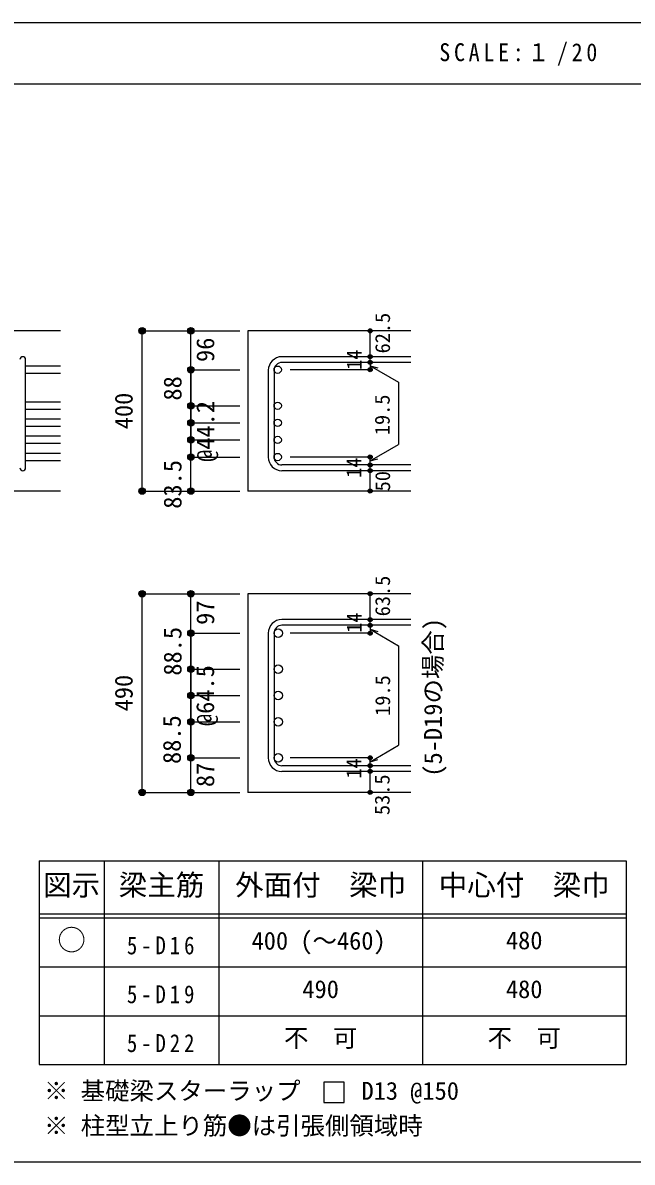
# Model space of a CAD drawing. Units: millimetres at full size, sheet at 1:20. Extents: x -3982 to 3969, y -2797 to 2801.
# Drawn here: x 925 to 2422, y -2797 to 2 of the extents above; entities that cross this region are included whole.
import ezdxf
from ezdxf.enums import TextEntityAlignment as Align

# ---------------------------------------------------------------- set-up
doc = ezdxf.new("R2010")
doc.units = ezdxf.units.MM
doc.header["$LTSCALE"] = 20
doc.header["$PDMODE"] = 32
doc.header["$PDSIZE"] = 10
for name, color, linetype in [('6-1_躯体線', 2, 'Continuous'), ('6-5_梁主筋', 7, 'Continuous'), ('6-6_S.T.P.', 7, 'Continuous'), ('6-7_文字', 7, 'Continuous'), ('6-D_寸法', 4, 'Continuous'), ('6-E_枠', 7, 'Continuous'), ('F-0_枠', 6, 'Continuous')]:
    doc.layers.add(name, color=color, linetype=linetype)
doc.styles.add('ＭＳ ゴシック', font='')
doc.styles.get('ＭＳ ゴシック').set_extended_font_data('MS Gothic')

msp = doc.modelspace()

# ---------------------------------------------------------------- linework, layer by layer
at = {"layer": '6-1_躯体線'}
for p, q in [((1018.29, -754.67), (118.29, -754.67)), ((1878.29, -754.67), (1478.29, -754.67)), ((1478.29, -754.67), (1478.29, -1148.17)), ((1018.29, -1148.17), (618.29, -1148.17)), ((1878.29, -1148.17), (1478.29, -1148.17)), ((1878.29, -1400.45), (1478.29, -1400.45)), ((1478.29, -1400.45), (1478.29, -1888.38)), ((1878.29, -1888.38), (1478.29, -1888.38))]:
    msp.add_line(p, q, dxfattribs=at)
at = {"layer": '6-5_梁主筋'}
for p, q in [((1018.29, -841.17), (932.29, -841.17)), ((1018.29, -859.17), (932.29, -859.17)), ((1018.29, -929.67), (932.29, -929.67)), ((1018.29, -947.67), (932.29, -947.67)), ((1018.29, -971.67), (932.29, -971.67)), ((1018.29, -989.67), (932.29, -989.67)), ((1018.29, -1013.67), (932.29, -1013.67)), ((1018.29, -1031.67), (932.29, -1031.67)), ((1018.29, -1055.67), (932.29, -1055.67)), ((1018.29, -1073.67), (932.29, -1073.67))]:
    msp.add_line(p, q, dxfattribs=at)
at = {"layer": '6-5_梁主筋', "color": 3}
for centre, radius in [((1551.29, -850.17), 9), ((1551.29, -938.67), 9), ((1551.29, -980.67), 9), ((1551.29, -1022.67), 9), ((1551.29, -1064.67), 9), ((1552.79, -1497.45), 10.5), ((1552.79, -1585.95), 10.5), ((1552.79, -1650.45), 10.5), ((1552.79, -1714.95), 10.5), ((1552.79, -1803.45), 10.5)]:
    msp.add_circle(centre, radius, dxfattribs=at)
at = {"layer": '6-6_S.T.P.'}
for p, q in [((932.29, -1091.17), (932.29, -825.56)), ((1878.29, -818.17), (1561.79, -818.17)), ((1878.29, -832.17), (1561.79, -832.17)), ((1528.29, -851.67), (1528.29, -1064.67)), ((1542.29, -851.67), (1542.29, -1064.67)), ((1878.29, -1084.17), (1561.79, -1084.17)), ((1878.29, -1098.17), (1561.79, -1098.17)), ((1878.29, -1463.95), (1561.79, -1463.95)), ((1878.29, -1477.95), (1561.79, -1477.95)), ((1528.29, -1497.45), (1528.29, -1803.45)), ((1542.29, -1497.45), (1542.29, -1803.45)), ((1878.29, -1822.95), (1561.79, -1822.95)), ((1878.29, -1836.95), (1561.79, -1836.95))]:
    msp.add_line(p, q, dxfattribs=at)
for centre, radius, start, end in [((925.29, -825.17), 7, 0, 180), ((1561.79, -851.67), 33.5, 90, 180), ((1561.79, -851.67), 19.5, 90, 180), ((925.29, -1091.17), 7, 180, 0), ((1561.79, -1064.67), 33.5, 180, 270), ((1561.79, -1064.67), 19.5, 180, 270), ((1561.79, -1497.45), 33.5, 90, 180), ((1561.79, -1497.45), 19.5, 90, 180), ((1561.79, -1803.45), 33.5, 180, 270), ((1561.79, -1803.45), 19.5, 180, 270)]:
    msp.add_arc(centre, radius, start, end, dxfattribs=at)
at = {"layer": '6-7_文字'}
msp.add_lwpolyline([(1664.85, -2649.88), (1714.85, -2649.88), (1714.85, -2599.88), (1664.85, -2599.88)], close=True, dxfattribs=at)
at = {"layer": '6-D_寸法'}
for p, q in [((1218.29, -754.67), (1338.29, -754.67)), ((1218.29, -1148.17), (1218.29, -754.67)), ((1338.29, -754.67), (1458.29, -754.67)), ((1338.29, -850.17), (1338.29, -754.67)), ((1338.29, -850.17), (1338.29, -754.67)), ((1778.29, -818.17), (1778.29, -754.67)), ((1778.29, -832.17), (1778.29, -818.17)), ((1778.29, -832.17), (1778.29, -850.17)), ((1338.29, -940.17), (1338.29, -850.17)), ((1338.29, -850.17), (1458.29, -850.17)), ((1338.29, -850.17), (1338.29, -940.17)), ((1778.29, -850.17), (1582.2, -850.17)), ((1778.29, -840.42), (1848.35, -880.87)), ((1778.29, -840.42), (1797.61, -845.6)), ((1848.35, -880.87), (1848.35, -1033.97)), ((1338.29, -938.67), (1458.29, -938.67)), ((1338.29, -1064.67), (1338.29, -940.17)), ((1338.29, -940.17), (1338.29, -1064.67)), ((1338.29, -980.67), (1458.29, -980.67)), ((1338.29, -1022.67), (1458.29, -1022.67)), ((1778.29, -1074.42), (1848.35, -1033.97)), ((1338.29, -1148.17), (1338.29, -1064.67)), ((1338.29, -1064.67), (1458.29, -1064.67)), ((1778.29, -1064.67), (1582.2, -1064.67)), ((1778.29, -1084.17), (1778.29, -1064.67)), ((1778.29, -1074.42), (1797.61, -1069.25)), ((1778.29, -1098.17), (1778.29, -1084.17)), ((1778.29, -1148.17), (1778.29, -1098.17)), ((1218.29, -1148.17), (1338.29, -1148.17)), ((1338.29, -1148.17), (1458.29, -1148.17)), ((1218.29, -1400.45), (1338.29, -1400.45)), ((1218.29, -1888.38), (1218.29, -1400.45)), ((1338.29, -1400.45), (1458.29, -1400.45)), ((1338.29, -1497.45), (1338.29, -1400.45)), ((1338.29, -1497.45), (1338.29, -1400.45)), ((1778.29, -1463.95), (1778.29, -1400.45)), ((1778.29, -1477.95), (1778.29, -1463.95)), ((1778.29, -1477.95), (1778.29, -1497.45)), ((1338.29, -1585.95), (1338.29, -1497.45)), ((1338.29, -1497.45), (1458.29, -1497.45)), ((1338.29, -1497.45), (1338.29, -1585.95)), ((1778.29, -1497.45), (1582.2, -1497.45)), ((1778.29, -1487.7), (1848.35, -1528.15)), ((1778.29, -1487.7), (1797.61, -1492.88)), ((1848.35, -1528.15), (1848.35, -1772.75)), ((1338.29, -1585.95), (1458.29, -1585.95)), ((1338.29, -1650.45), (1338.29, -1585.95)), ((1338.29, -1803.45), (1338.29, -1585.95)), ((1338.29, -1585.95), (1338.29, -1803.45)), ((1338.29, -1650.45), (1458.29, -1650.45)), ((1338.29, -1650.45), (1338.29, -1714.95)), ((1338.29, -1714.95), (1458.29, -1714.95)), ((1778.29, -1813.2), (1848.35, -1772.75)), ((1338.29, -1888.38), (1338.29, -1803.45)), ((1338.29, -1803.45), (1458.29, -1803.45)), ((1778.29, -1803.45), (1582.2, -1803.45)), ((1778.29, -1822.95), (1778.29, -1803.45)), ((1778.29, -1813.2), (1797.61, -1808.02)), ((1778.29, -1836.95), (1778.29, -1822.95)), ((1778.29, -1888.38), (1778.29, -1836.95)), ((1218.29, -1888.38), (1338.29, -1888.38)), ((1338.29, -1888.38), (1458.29, -1888.38))]:
    msp.add_line(p, q, dxfattribs=at)
for centre, radius in [((1218.29, -754.67), 8), ((1218.29, -754.67), 7.2), ((1218.29, -754.67), 6.4), ((1218.29, -754.67), 5.6), ((1218.29, -754.67), 4.8), ((1218.29, -754.67), 4), ((1218.29, -754.67), 3.2), ((1218.29, -754.67), 2.4), ((1218.29, -754.67), 1.6), ((1218.29, -754.67), 0.8), ((1338.29, -754.67), 8), ((1338.29, -754.67), 7.2), ((1338.29, -754.67), 6.4), ((1338.29, -754.67), 5.6), ((1338.29, -754.67), 4.8), ((1338.29, -754.67), 4), ((1338.29, -754.67), 3.2), ((1338.29, -754.67), 2.4), ((1338.29, -754.67), 1.6), ((1338.29, -754.67), 0.8), ((1778.29, -754.67), 4), ((1778.29, -754.67), 3.6), ((1778.29, -754.67), 3.2), ((1778.29, -754.67), 2.8), ((1778.29, -754.67), 2.4), ((1778.29, -754.67), 2), ((1778.29, -754.67), 1.6), ((1778.29, -754.67), 1.2), ((1778.29, -754.67), 0.8), ((1778.29, -754.67), 0.4), ((1778.29, -818.17), 4), ((1778.29, -832.17), 4), ((1778.29, -818.17), 3.6), ((1778.29, -832.17), 3.6), ((1778.29, -818.17), 3.2), ((1778.29, -832.17), 3.2), ((1778.29, -818.17), 2.8), ((1778.29, -832.17), 2.8), ((1778.29, -818.17), 2.4), ((1778.29, -832.17), 2.4), ((1778.29, -818.17), 2), ((1778.29, -832.17), 2), ((1778.29, -818.17), 1.6), ((1778.29, -832.17), 1.6), ((1778.29, -818.17), 1.2), ((1778.29, -832.17), 1.2), ((1778.29, -818.17), 0.8), ((1778.29, -832.17), 0.8), ((1778.29, -818.17), 0.4), ((1778.29, -832.17), 0.4), ((1338.29, -850.17), 8), ((1338.29, -850.17), 7.2), ((1338.29, -850.17), 6.4), ((1338.29, -850.17), 5.6), ((1338.29, -850.17), 4.8), ((1338.29, -850.17), 4), ((1338.29, -850.17), 3.2), ((1338.29, -850.17), 2.4), ((1338.29, -850.17), 1.6), ((1338.29, -850.17), 0.8), ((1778.29, -850.17), 4), ((1778.29, -850.17), 3.6), ((1778.29, -850.17), 3.2), ((1778.29, -850.17), 2.8), ((1778.29, -850.17), 2.4), ((1778.29, -850.17), 2), ((1778.29, -850.17), 1.6), ((1778.29, -850.17), 1.2), ((1778.29, -850.17), 0.8), ((1778.29, -850.17), 0.4), ((1338.29, -938.67), 8), ((1338.29, -938.67), 7.2), ((1338.29, -938.67), 6.4), ((1338.29, -938.67), 5.6), ((1338.29, -938.67), 4.8), ((1338.29, -938.67), 4), ((1338.29, -938.67), 3.2), ((1338.29, -938.67), 2.4), ((1338.29, -938.67), 1.6), ((1338.29, -938.67), 0.8), ((1338.29, -980.67), 8), ((1338.29, -980.67), 7.2), ((1338.29, -980.67), 6.4), ((1338.29, -980.67), 5.6), ((1338.29, -980.67), 4.8), ((1338.29, -980.67), 4), ((1338.29, -980.67), 3.2), ((1338.29, -980.67), 2.4), ((1338.29, -980.67), 1.6), ((1338.29, -980.67), 0.8), ((1338.29, -1022.67), 8), ((1338.29, -1022.67), 7.2), ((1338.29, -1022.67), 6.4), ((1338.29, -1022.67), 5.6), ((1338.29, -1022.67), 4.8), ((1338.29, -1022.67), 4), ((1338.29, -1022.67), 3.2), ((1338.29, -1022.67), 2.4), ((1338.29, -1022.67), 1.6), ((1338.29, -1022.67), 0.8), ((1338.29, -1064.67), 8), ((1338.29, -1064.67), 7.2), ((1338.29, -1064.67), 6.4), ((1338.29, -1064.67), 5.6), ((1338.29, -1064.67), 4.8), ((1338.29, -1064.67), 4), ((1338.29, -1064.67), 3.2), ((1338.29, -1064.67), 2.4), ((1338.29, -1064.67), 1.6), ((1778.29, -1064.67), 4), ((1778.29, -1064.67), 3.6), ((1778.29, -1064.67), 3.2), ((1778.29, -1064.67), 2.8), ((1778.29, -1064.67), 2.4), ((1778.29, -1064.67), 2), ((1778.29, -1064.67), 1.6), ((1778.29, -1064.67), 1.2), ((1338.29, -1064.67), 0.8), ((1778.29, -1084.17), 4), ((1778.29, -1084.17), 3.6), ((1778.29, -1084.17), 3.2), ((1778.29, -1084.17), 2.8), ((1778.29, -1084.17), 2.4), ((1778.29, -1084.17), 2), ((1778.29, -1084.17), 1.6), ((1778.29, -1084.17), 1.2), ((1778.29, -1064.67), 0.8), ((1778.29, -1084.17), 0.8), ((1778.29, -1064.67), 0.4), ((1778.29, -1084.17), 0.4), ((1778.29, -1098.17), 4), ((1778.29, -1098.17), 3.6), ((1778.29, -1098.17), 3.2), ((1778.29, -1098.17), 2.8), ((1778.29, -1098.17), 2.4), ((1778.29, -1098.17), 2), ((1778.29, -1098.17), 1.6), ((1778.29, -1098.17), 1.2), ((1778.29, -1098.17), 0.8), ((1778.29, -1098.17), 0.4), ((1218.29, -1148.17), 8), ((1218.29, -1148.17), 7.2), ((1218.29, -1148.17), 6.4), ((1218.29, -1148.17), 5.6), ((1218.29, -1148.17), 4.8), ((1218.29, -1148.17), 4), ((1218.29, -1148.17), 3.2), ((1218.29, -1148.17), 2.4), ((1218.29, -1148.17), 1.6), ((1218.29, -1148.17), 0.8), ((1338.29, -1148.17), 8), ((1338.29, -1148.17), 7.2), ((1338.29, -1148.17), 6.4), ((1338.29, -1148.17), 5.6), ((1338.29, -1148.17), 4.8), ((1338.29, -1148.17), 4), ((1338.29, -1148.17), 3.2), ((1338.29, -1148.17), 2.4), ((1338.29, -1148.17), 1.6), ((1338.29, -1148.17), 0.8), ((1778.29, -1148.17), 4), ((1778.29, -1148.17), 3.6), ((1778.29, -1148.17), 3.2), ((1778.29, -1148.17), 2.8), ((1778.29, -1148.17), 2.4), ((1778.29, -1148.17), 2), ((1778.29, -1148.17), 1.6), ((1778.29, -1148.17), 1.2), ((1778.29, -1148.17), 0.8), ((1778.29, -1148.17), 0.4), ((1218.29, -1400.45), 8), ((1218.29, -1400.45), 7.2), ((1218.29, -1400.45), 6.4), ((1218.29, -1400.45), 5.6), ((1218.29, -1400.45), 4.8), ((1218.29, -1400.45), 4), ((1218.29, -1400.45), 3.2), ((1218.29, -1400.45), 2.4), ((1218.29, -1400.45), 1.6), ((1338.29, -1400.45), 8), ((1338.29, -1400.45), 7.2), ((1338.29, -1400.45), 6.4), ((1338.29, -1400.45), 5.6), ((1338.29, -1400.45), 4.8), ((1338.29, -1400.45), 4), ((1338.29, -1400.45), 3.2), ((1338.29, -1400.45), 2.4), ((1338.29, -1400.45), 1.6), ((1778.29, -1400.45), 4), ((1778.29, -1400.45), 3.6), ((1778.29, -1400.45), 3.2), ((1778.29, -1400.45), 2.8), ((1778.29, -1400.45), 2.4), ((1778.29, -1400.45), 2), ((1778.29, -1400.45), 1.6), ((1778.29, -1400.45), 1.2), ((1218.29, -1400.45), 0.8), ((1338.29, -1400.45), 0.8), ((1778.29, -1400.45), 0.8), ((1778.29, -1400.45), 0.4), ((1778.29, -1463.95), 4), ((1778.29, -1477.95), 4), ((1778.29, -1463.95), 3.6), ((1778.29, -1477.95), 3.6), ((1778.29, -1463.95), 3.2), ((1778.29, -1477.95), 3.2), ((1778.29, -1463.95), 2.8), ((1778.29, -1477.95), 2.8), ((1778.29, -1463.95), 2.4), ((1778.29, -1477.95), 2.4), ((1778.29, -1463.95), 2), ((1778.29, -1477.95), 2), ((1778.29, -1463.95), 1.6), ((1778.29, -1477.95), 1.6), ((1778.29, -1463.95), 1.2), ((1778.29, -1477.95), 1.2), ((1778.29, -1463.95), 0.8), ((1778.29, -1477.95), 0.8), ((1778.29, -1463.95), 0.4), ((1778.29, -1477.95), 0.4), ((1338.29, -1497.45), 8), ((1338.29, -1497.45), 7.2), ((1338.29, -1497.45), 6.4), ((1338.29, -1497.45), 5.6), ((1338.29, -1497.45), 4.8), ((1338.29, -1497.45), 4), ((1338.29, -1497.45), 3.2), ((1338.29, -1497.45), 2.4), ((1338.29, -1497.45), 1.6), ((1338.29, -1497.45), 0.8), ((1778.29, -1497.45), 4), ((1778.29, -1497.45), 3.6), ((1778.29, -1497.45), 3.2), ((1778.29, -1497.45), 2.8), ((1778.29, -1497.45), 2.4), ((1778.29, -1497.45), 2), ((1778.29, -1497.45), 1.6), ((1778.29, -1497.45), 1.2), ((1778.29, -1497.45), 0.8), ((1778.29, -1497.45), 0.4), ((1338.29, -1585.95), 8), ((1338.29, -1585.95), 7.2), ((1338.29, -1585.95), 6.4), ((1338.29, -1585.95), 5.6), ((1338.29, -1585.95), 4.8), ((1338.29, -1585.95), 4), ((1338.29, -1585.95), 3.2), ((1338.29, -1585.95), 2.4), ((1338.29, -1585.95), 1.6), ((1338.29, -1585.95), 0.8), ((1338.29, -1650.45), 8), ((1338.29, -1650.45), 7.2), ((1338.29, -1650.45), 6.4), ((1338.29, -1650.45), 5.6), ((1338.29, -1650.45), 4.8), ((1338.29, -1650.45), 4), ((1338.29, -1650.45), 3.2), ((1338.29, -1650.45), 2.4), ((1338.29, -1650.45), 1.6), ((1338.29, -1650.45), 0.8), ((1338.29, -1714.95), 8), ((1338.29, -1714.95), 7.2), ((1338.29, -1714.95), 6.4), ((1338.29, -1714.95), 5.6), ((1338.29, -1714.95), 4.8), ((1338.29, -1714.95), 4), ((1338.29, -1714.95), 3.2), ((1338.29, -1714.95), 2.4), ((1338.29, -1714.95), 1.6), ((1338.29, -1714.95), 0.8), ((1338.29, -1803.45), 8), ((1338.29, -1803.45), 7.2), ((1338.29, -1803.45), 6.4), ((1338.29, -1803.45), 5.6), ((1338.29, -1803.45), 4.8), ((1338.29, -1803.45), 4), ((1338.29, -1803.45), 3.2), ((1338.29, -1803.45), 2.4), ((1338.29, -1803.45), 1.6), ((1338.29, -1803.45), 0.8), ((1778.29, -1803.45), 4), ((1778.29, -1822.95), 4), ((1778.29, -1803.45), 3.6), ((1778.29, -1803.45), 3.2), ((1778.29, -1803.45), 2.8), ((1778.29, -1803.45), 2.4), ((1778.29, -1803.45), 2), ((1778.29, -1803.45), 1.6), ((1778.29, -1803.45), 1.2), ((1778.29, -1803.45), 0.8), ((1778.29, -1803.45), 0.4), ((1778.29, -1836.95), 4), ((1778.29, -1822.95), 3.6), ((1778.29, -1836.95), 3.6), ((1778.29, -1822.95), 3.2), ((1778.29, -1836.95), 3.2), ((1778.29, -1822.95), 2.8), ((1778.29, -1836.95), 2.8), ((1778.29, -1822.95), 2.4), ((1778.29, -1836.95), 2.4), ((1778.29, -1822.95), 2), ((1778.29, -1836.95), 2), ((1778.29, -1822.95), 1.6), ((1778.29, -1836.95), 1.6), ((1778.29, -1822.95), 1.2), ((1778.29, -1836.95), 1.2), ((1778.29, -1822.95), 0.8), ((1778.29, -1836.95), 0.8), ((1778.29, -1822.95), 0.4), ((1778.29, -1836.95), 0.4), ((1218.29, -1888.38), 8), ((1218.29, -1888.38), 7.2), ((1218.29, -1888.38), 6.4), ((1218.29, -1888.38), 5.6), ((1218.29, -1888.38), 4.8), ((1218.29, -1888.38), 4), ((1218.29, -1888.38), 3.2), ((1218.29, -1888.38), 2.4), ((1218.29, -1888.38), 1.6), ((1218.29, -1888.38), 0.8), ((1338.29, -1888.38), 8), ((1338.29, -1888.38), 7.2), ((1338.29, -1888.38), 6.4), ((1338.29, -1888.38), 5.6), ((1338.29, -1888.38), 4.8), ((1338.29, -1888.38), 4), ((1338.29, -1888.38), 3.2), ((1338.29, -1888.38), 2.4), ((1338.29, -1888.38), 1.6), ((1338.29, -1888.38), 0.8), ((1778.29, -1888.38), 4), ((1778.29, -1888.38), 3.6), ((1778.29, -1888.38), 3.2), ((1778.29, -1888.38), 2.8), ((1778.29, -1888.38), 2.4), ((1778.29, -1888.38), 2), ((1778.29, -1888.38), 1.6), ((1778.29, -1888.38), 1.2), ((1778.29, -1888.38), 0.8), ((1778.29, -1888.38), 0.4)]:
    msp.add_circle(centre, radius, dxfattribs=at)
at = {"layer": '6-D_寸法', "color": 7}
for p in [(1218.29, -754.67), (1338.29, -754.67), (1778.29, -754.67), (1778.29, -818.17), (1778.29, -832.17), (1338.29, -850.17), (1778.29, -850.17), (1338.29, -938.67), (1338.29, -980.67), (1338.29, -1022.67), (1338.29, -1064.67), (1338.29, -1064.67), (1778.29, -1064.67), (1778.29, -1064.67), (1778.29, -1084.17), (1778.29, -1098.17), (1218.29, -1148.17), (1338.29, -1148.17), (1778.29, -1148.17), (1218.29, -1400.45), (1338.29, -1400.45), (1778.29, -1400.45), (1778.29, -1463.95), (1778.29, -1477.95), (1338.29, -1497.45), (1338.29, -1497.45), (1778.29, -1497.45), (1338.29, -1585.95), (1338.29, -1585.95), (1338.29, -1650.45), (1338.29, -1650.45), (1338.29, -1714.95), (1338.29, -1714.95), (1338.29, -1803.45), (1338.29, -1803.45), (1778.29, -1803.45), (1778.29, -1803.45), (1778.29, -1803.45), (1778.29, -1822.95), (1778.29, -1836.95), (1218.29, -1888.38), (1218.29, -1888.38), (1338.29, -1888.38), (1338.29, -1888.38), (1778.29, -1888.38)]:
    msp.add_point(p, dxfattribs=at)
at = {"layer": '6-E_枠', "color": 3}
for p, q in [((965.14, -2056.95), (965.14, -2556.95)), ((965.14, -2056.95), (2406.83, -2056.95)), ((2406.83, -2056.95), (2406.83, -2556.95)), ((965.14, -2556.95), (2406.83, -2556.95))]:
    msp.add_line(p, q, dxfattribs=at)
at = {"layer": '6-E_枠'}
for p, q in [((1125.14, -2056.95), (1125.14, -2556.95)), ((1406.83, -2056.95), (1406.83, -2556.95)), ((1906.83, -2056.95), (1906.83, -2556.95)), ((965.14, -2186.95), (2406.83, -2186.95)), ((965.14, -2196.95), (2406.83, -2196.95)), ((965.14, -2316.95), (2406.83, -2316.95)), ((965.14, -2436.95), (2406.83, -2436.95))]:
    msp.add_line(p, q, dxfattribs=at)
at = {"layer": 'F-0_枠', "color": 2}
for p, q in [((2482.4, 1.97), (-3981.92, 1.97)), ((-3981.92, -148.03), (2482.4, -148.03))]:
    msp.add_line(p, q, dxfattribs=at)
at = {"layer": 'F-0_枠'}
msp.add_line((3969.4, -2796.83), (-3981.92, -2796.83), dxfattribs=at)

# ---------------------------------------------------------------- texts
at = {"layer": '6-7_文字', "style": 'ＭＳ ゴシック'}
msp.add_text('(5-D19の場合)', height=43.99, rotation=90, dxfattribs=at).set_placement((1967.77, -1849.71), align=Align.BOTTOM_LEFT)
at = {"layer": '6-7_文字', "color": 2, "style": 'ＭＳ ゴシック'}
for s, p in [('図示', (975.14, -2156.95)), ('梁主筋', (1160.98, -2156.95)), ('外面付\u3000梁巾', (1446.83, -2156.95)), ('中心付\u3000梁巾', (1946.83, -2156.95)), ('○', (1010.14, -2291.95))]:
    msp.add_text(s, height=51.32, dxfattribs=at).set_placement(p, align=Align.BOTTOM_LEFT)
at = {"layer": '6-7_文字', "style": 'ＭＳ ゴシック'}
for s, p in [('400 (～460)', (1487.14, -2287.95)), ('480', (2111.83, -2286.95)), ('490', (1611.83, -2406.95)), ('480', (2111.83, -2406.95)), ('不\u3000可', (1566.83, -2526.95)), ('不\u3000可', (2066.83, -2526.95)), ('※ 基礎梁スターラップ     D13 @150', (977.51, -2656.67)), ('※ 柱型立上り筋●は引張側領域時', (977.51, -2742.34))]:
    msp.add_text(s, height=43.99, dxfattribs=at).set_placement(p, align=Align.BOTTOM_LEFT)
at = {"layer": '6-7_文字', "color": 2, "insert": (1948.17, -103.03), "char_height": 43.99, "attachment_point": 7, "style": 'ＭＳ ゴシック'}
msp.add_mtext('\\T1.34;\\W0.9;SCALE:１/20', dxfattribs=at)
at = {"layer": '6-7_文字', "char_height": 43.99, "attachment_point": 7, "style": 'ＭＳ ゴシック'}
for s, insert in [('\\T1.38;\\W0.85;5-D16', (1180.98, -2286.95)), ('\\T1.38;\\W0.85;5-D19', (1180.98, -2406.95)), ('\\T1.38;\\W0.85;5-D22', (1180.98, -2526.95))]:
    msp.add_mtext(s, dxfattribs=dict(at, insert=insert))
at = {"layer": '6-D_寸法', "style": 'ＭＳ ゴシック'}
for s, height, p in [('62.5', 36.66, (1838.14, -810.13)), ('96', 43.99, (1408.64, -831.2)), ('14', 36.66, (1768.29, -850.67)), ('88', 43.99, (1328.29, -925.92)), ('400', 43.99, (1208.29, -996.42)), ('19.5', 36.66, (1837.35, -1010.93)), ('@44.2', 43.99, (1408.88, -1076.65)), ('83.5', 43.99, (1328.29, -1191.73)), ('14', 36.66, (1767.63, -1115.84)), ('50', 36.66, (1838.36, -1148.97)), ('63.5', 36.66, (1838.14, -1455.91)), ('97', 43.99, (1408.64, -1476.98)), ('14', 36.66, (1768.29, -1496.45)), ('88.5', 43.99, (1328.29, -1601.7)), ('@64.5', 43.99, (1408.29, -1725.45)), ('490', 43.99, (1208.29, -1689.41)), ('19.5', 36.66, (1838.35, -1700.45)), ('88.5', 43.99, (1326.6, -1818.67)), ('87', 43.99, (1408.49, -1875.35)), ('14', 36.66, (1767.63, -1854.62)), ('53.5', 36.66, (1837.16, -1944.09))]:
    msp.add_text(s, height=height, rotation=90, dxfattribs=at).set_placement(p, align=Align.BOTTOM_LEFT)

doc.saveas('drawing.dxf')
